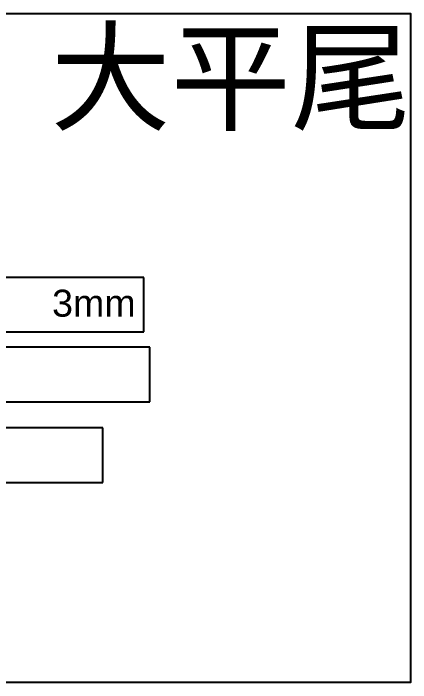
# Model space of a CAD drawing. Header units: inches. Extents: x 14 to 1585, y 4 to 1231.
# Drawn here: x 856 to 1585, y 4 to 1231 of the extents above; entities that cross this region are included whole.
import ezdxf

# ---------------------------------------------------------------- set-up
doc = ezdxf.new("R2010")
doc.units = ezdxf.units.IN
doc.header["$MEASUREMENT"] = 0
doc.styles.get("Standard").update_dxf_attribs({"font": 'arial.ttf'})

msp = doc.modelspace()

# ---------------------------------------------------------------- linework, layer by layer
for p, q in [((1095.3, 746.9), (95.3, 746.9)), ((1095.3, 646.9), (1095.3, 746.9)), ((95.3, 646.9), (1095.3, 646.9)), ((1106.6, 618.9), (106.6, 618.9)), ((1106.6, 518.9), (1106.6, 618.9)), ((106.6, 518.9), (1106.6, 518.9)), ((1019.9, 470.9), (19.9, 470.9)), ((1019.9, 370.9), (1019.9, 470.9)), ((19.9, 370.9), (1019.9, 370.9))]:
    msp.add_line(p, q)
at = {"color": 3}
msp.add_lwpolyline([(14.5, 1231), (1584.9, 1231), (1584.9, 4.1), (14.5, 4.1)], close=True, dxfattribs=at)

# ---------------------------------------------------------------- texts
for s, height, p in [('大平尾', 161.78, (923.9, 1033)), ('3mm', 49.39, (927, 675))]:
    msp.add_text(s, height=height).set_placement(p)

doc.saveas('drawing.dxf')
